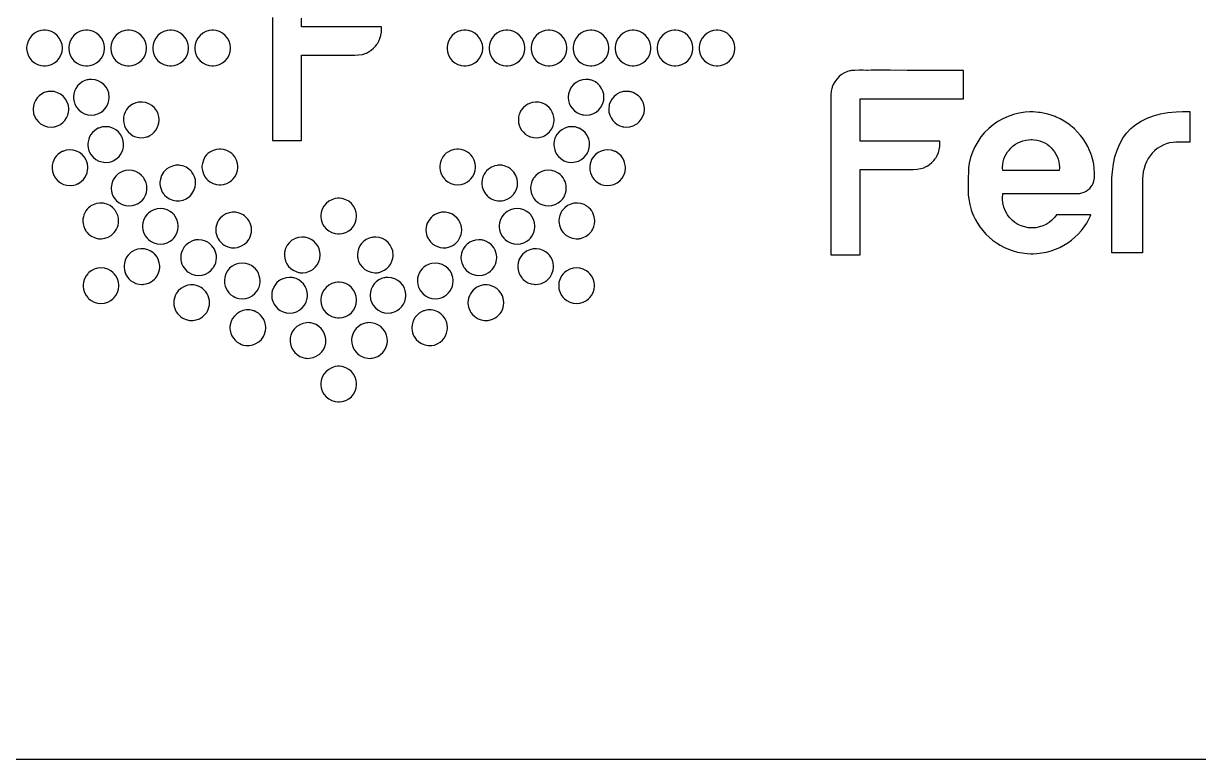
# Model space of a CAD drawing. Header units: inches. Extents: x 0 to 498, y 0 to 237.
# Drawn here: x 251.7 to 271.15, y 81.88 to 94.07 of the extents above; entities that cross this region are included whole.
import ezdxf

# ---------------------------------------------------------------- set-up
doc = ezdxf.new("R2010")
doc.units = ezdxf.units.IN
doc.header["$MEASUREMENT"] = 0
doc.layers.add('INCISIONE', color=3, linetype='Continuous')
doc.layers.add('TAGLIO', color=1, linetype='Continuous')

msp = doc.modelspace()

# ---------------------------------------------------------------- linework, layer by layer
at = {"layer": 'INCISIONE'}
msp.add_lwpolyline([(255.817, 94.171), (255.817, 92.136), (256.302, 92.136), (256.302, 93.55), (256.305, 93.55), (256.34, 93.55), (256.343, 93.55), (256.352, 93.55), (256.443, 93.55), (256.452, 93.55), (256.464, 93.55), (256.59, 93.55), (256.602, 93.55), (256.616, 93.55), (256.756, 93.549), (256.77, 93.549), (256.781, 93.549), (256.896, 93.55), (256.907, 93.55), (256.919, 93.55), (257.04, 93.55), (257.052, 93.55), (257.057, 93.55), (257.111, 93.55), (257.116, 93.55), (257.133, 93.55), (257.181, 93.549), (257.245, 93.552), (257.308, 93.562), (257.355, 93.576), (257.37, 93.582), (257.373, 93.584), (257.408, 93.602), (257.411, 93.604), (257.422, 93.61), (257.452, 93.631), (257.49, 93.663), (257.523, 93.698), (257.546, 93.727), (257.553, 93.738), (257.56, 93.748), (257.578, 93.781), (257.598, 93.827), (257.612, 93.875), (257.619, 93.912), (257.621, 93.924), (257.621, 93.928), (257.623, 93.962), (257.623, 93.973), (257.623, 93.984), (257.622, 94.012), (257.621, 94.015), (256.302, 94.015), (256.302, 94.163)], dxfattribs=at)
for points in [[(252.342, 93.666), (252.342, 93.681), (252.336, 93.725), (252.318, 93.781), (252.291, 93.831), (252.255, 93.875), (252.211, 93.911), (252.161, 93.938), (252.106, 93.956), (252.061, 93.962), (252.046, 93.962), (252.031, 93.962), (251.986, 93.956), (251.931, 93.938), (251.881, 93.911), (251.837, 93.875), (251.801, 93.831), (251.774, 93.781), (251.756, 93.725), (251.75, 93.681), (251.75, 93.666), (251.75, 93.651), (251.756, 93.606), (251.774, 93.551), (251.801, 93.501), (251.837, 93.457), (251.881, 93.421), (251.931, 93.393), (251.986, 93.376), (252.031, 93.37), (252.046, 93.37), (252.061, 93.37), (252.106, 93.376), (252.161, 93.393), (252.211, 93.421), (252.255, 93.457), (252.291, 93.501), (252.318, 93.551), (252.336, 93.606), (252.342, 93.651), (252.342, 93.666)], [(252.742, 93.37), (252.757, 93.37), (252.801, 93.376), (252.857, 93.393), (252.907, 93.421), (252.951, 93.457), (252.987, 93.501), (253.014, 93.551), (253.031, 93.606), (253.037, 93.651), (253.037, 93.666), (253.037, 93.681), (253.031, 93.725), (253.014, 93.781), (252.987, 93.831), (252.951, 93.875), (252.907, 93.911), (252.857, 93.938), (252.801, 93.956), (252.757, 93.962), (252.742, 93.962), (252.727, 93.962), (252.682, 93.956), (252.627, 93.938), (252.577, 93.911), (252.533, 93.875), (252.497, 93.831), (252.469, 93.781), (252.452, 93.725), (252.446, 93.681), (252.446, 93.666), (252.446, 93.651), (252.452, 93.606), (252.469, 93.551), (252.497, 93.501), (252.533, 93.457), (252.577, 93.421), (252.627, 93.393), (252.682, 93.376), (252.727, 93.37), (252.742, 93.37)], [(253.437, 93.962), (253.422, 93.962), (253.378, 93.956), (253.322, 93.938), (253.272, 93.911), (253.228, 93.875), (253.192, 93.831), (253.165, 93.781), (253.148, 93.725), (253.142, 93.681), (253.142, 93.666), (253.142, 93.651), (253.148, 93.606), (253.165, 93.551), (253.192, 93.501), (253.228, 93.457), (253.272, 93.421), (253.322, 93.393), (253.378, 93.376), (253.422, 93.37), (253.437, 93.37), (253.452, 93.37), (253.497, 93.376), (253.552, 93.393), (253.603, 93.421), (253.646, 93.457), (253.683, 93.501), (253.71, 93.551), (253.727, 93.606), (253.733, 93.651), (253.733, 93.666), (253.733, 93.681), (253.727, 93.725), (253.71, 93.781), (253.683, 93.831), (253.646, 93.875), (253.603, 93.911), (253.552, 93.938), (253.497, 93.956), (253.452, 93.962), (253.437, 93.962)], [(254.429, 93.666), (254.429, 93.681), (254.423, 93.725), (254.406, 93.781), (254.378, 93.831), (254.342, 93.875), (254.298, 93.911), (254.248, 93.938), (254.193, 93.956), (254.148, 93.962), (254.133, 93.962), (254.118, 93.962), (254.074, 93.956), (254.018, 93.938), (253.968, 93.911), (253.924, 93.875), (253.888, 93.831), (253.861, 93.781), (253.843, 93.725), (253.837, 93.681), (253.837, 93.666), (253.837, 93.651), (253.843, 93.606), (253.861, 93.551), (253.888, 93.501), (253.924, 93.457), (253.968, 93.421), (254.018, 93.393), (254.074, 93.376), (254.118, 93.37), (254.133, 93.37), (254.148, 93.37), (254.193, 93.376), (254.248, 93.393), (254.298, 93.421), (254.342, 93.457), (254.378, 93.501), (254.406, 93.551), (254.423, 93.606), (254.429, 93.651), (254.429, 93.666)], [(254.829, 93.37), (254.844, 93.37), (254.888, 93.376), (254.944, 93.393), (254.994, 93.421), (255.038, 93.457), (255.074, 93.501), (255.101, 93.551), (255.119, 93.606), (255.125, 93.651), (255.125, 93.666), (255.125, 93.681), (255.119, 93.725), (255.101, 93.781), (255.074, 93.831), (255.038, 93.875), (254.994, 93.911), (254.944, 93.938), (254.888, 93.956), (254.844, 93.962), (254.829, 93.962), (254.814, 93.962), (254.769, 93.956), (254.714, 93.938), (254.664, 93.911), (254.62, 93.875), (254.584, 93.831), (254.556, 93.781), (254.539, 93.725), (254.533, 93.681), (254.533, 93.666), (254.533, 93.651), (254.539, 93.606), (254.556, 93.551), (254.584, 93.501), (254.62, 93.457), (254.664, 93.421), (254.714, 93.393), (254.769, 93.376), (254.814, 93.37), (254.829, 93.37)], [(259.299, 93.666), (259.299, 93.681), (259.293, 93.725), (259.275, 93.781), (259.248, 93.831), (259.212, 93.875), (259.168, 93.911), (259.118, 93.938), (259.063, 93.956), (259.018, 93.962), (259.003, 93.962), (258.988, 93.962), (258.944, 93.956), (258.888, 93.938), (258.838, 93.911), (258.794, 93.875), (258.758, 93.831), (258.731, 93.781), (258.714, 93.725), (258.708, 93.681), (258.708, 93.666), (258.708, 93.651), (258.714, 93.606), (258.731, 93.551), (258.758, 93.501), (258.794, 93.457), (258.838, 93.421), (258.888, 93.393), (258.944, 93.376), (258.988, 93.37), (259.003, 93.37), (259.018, 93.37), (259.063, 93.376), (259.118, 93.393), (259.168, 93.421), (259.212, 93.457), (259.248, 93.501), (259.275, 93.551), (259.293, 93.606), (259.299, 93.651), (259.299, 93.666)], [(259.994, 93.666), (259.994, 93.681), (259.988, 93.725), (259.971, 93.781), (259.944, 93.831), (259.908, 93.875), (259.864, 93.911), (259.814, 93.938), (259.758, 93.956), (259.713, 93.962), (259.699, 93.962), (259.684, 93.962), (259.639, 93.956), (259.584, 93.938), (259.534, 93.911), (259.49, 93.875), (259.454, 93.831), (259.426, 93.781), (259.409, 93.725), (259.403, 93.681), (259.403, 93.666), (259.403, 93.651), (259.409, 93.606), (259.426, 93.551), (259.454, 93.501), (259.49, 93.457), (259.534, 93.421), (259.584, 93.393), (259.639, 93.376), (259.684, 93.37), (259.699, 93.37), (259.713, 93.37), (259.758, 93.376), (259.814, 93.393), (259.864, 93.421), (259.908, 93.457), (259.944, 93.501), (259.971, 93.551), (259.988, 93.606), (259.994, 93.651), (259.994, 93.666)], [(260.395, 93.962), (260.38, 93.962), (260.335, 93.956), (260.28, 93.938), (260.229, 93.911), (260.186, 93.875), (260.149, 93.831), (260.122, 93.781), (260.105, 93.725), (260.099, 93.681), (260.099, 93.666), (260.099, 93.651), (260.105, 93.606), (260.122, 93.551), (260.149, 93.501), (260.186, 93.457), (260.229, 93.421), (260.28, 93.393), (260.335, 93.376), (260.38, 93.37), (260.395, 93.37), (260.409, 93.37), (260.454, 93.376), (260.51, 93.393), (260.56, 93.421), (260.604, 93.457), (260.64, 93.501), (260.667, 93.551), (260.684, 93.606), (260.69, 93.651), (260.69, 93.666), (260.69, 93.681), (260.684, 93.725), (260.667, 93.781), (260.64, 93.831), (260.604, 93.875), (260.56, 93.911), (260.51, 93.938), (260.454, 93.956), (260.409, 93.962), (260.395, 93.962)], [(261.09, 93.962), (261.075, 93.962), (261.031, 93.956), (260.975, 93.938), (260.925, 93.911), (260.881, 93.875), (260.845, 93.831), (260.818, 93.781), (260.801, 93.725), (260.795, 93.681), (260.795, 93.666), (260.795, 93.651), (260.801, 93.606), (260.818, 93.551), (260.845, 93.501), (260.881, 93.457), (260.925, 93.421), (260.975, 93.393), (261.031, 93.376), (261.075, 93.37), (261.09, 93.37), (261.105, 93.37), (261.15, 93.376), (261.205, 93.393), (261.255, 93.421), (261.299, 93.457), (261.335, 93.501), (261.363, 93.551), (261.38, 93.606), (261.386, 93.651), (261.386, 93.666), (261.386, 93.681), (261.38, 93.725), (261.363, 93.781), (261.335, 93.831), (261.299, 93.875), (261.255, 93.911), (261.205, 93.938), (261.15, 93.956), (261.105, 93.962), (261.09, 93.962)], [(261.786, 93.962), (261.771, 93.962), (261.726, 93.956), (261.671, 93.938), (261.621, 93.911), (261.577, 93.875), (261.541, 93.831), (261.514, 93.781), (261.496, 93.725), (261.49, 93.681), (261.49, 93.666), (261.49, 93.651), (261.496, 93.606), (261.514, 93.551), (261.541, 93.501), (261.577, 93.457), (261.621, 93.421), (261.671, 93.393), (261.726, 93.376), (261.771, 93.37), (261.786, 93.37), (261.801, 93.37), (261.845, 93.376), (261.901, 93.393), (261.951, 93.421), (261.995, 93.457), (262.031, 93.501), (262.058, 93.551), (262.075, 93.606), (262.081, 93.651), (262.081, 93.666), (262.081, 93.681), (262.075, 93.725), (262.058, 93.781), (262.031, 93.831), (261.995, 93.875), (261.951, 93.911), (261.901, 93.938), (261.845, 93.956), (261.801, 93.962), (261.786, 93.962)], [(262.481, 93.962), (262.467, 93.962), (262.422, 93.956), (262.367, 93.938), (262.316, 93.911), (262.273, 93.875), (262.236, 93.831), (262.209, 93.781), (262.192, 93.725), (262.186, 93.681), (262.186, 93.666), (262.186, 93.651), (262.192, 93.606), (262.209, 93.551), (262.236, 93.501), (262.273, 93.457), (262.316, 93.421), (262.367, 93.393), (262.422, 93.376), (262.467, 93.37), (262.481, 93.37), (262.496, 93.37), (262.541, 93.376), (262.597, 93.393), (262.647, 93.421), (262.691, 93.457), (262.727, 93.501), (262.754, 93.551), (262.771, 93.606), (262.777, 93.651), (262.777, 93.666), (262.777, 93.681), (262.771, 93.725), (262.754, 93.781), (262.727, 93.831), (262.691, 93.875), (262.647, 93.911), (262.597, 93.938), (262.541, 93.956), (262.496, 93.962), (262.481, 93.962)], [(263.177, 93.962), (263.162, 93.962), (263.118, 93.956), (263.062, 93.938), (263.012, 93.911), (262.968, 93.875), (262.932, 93.831), (262.905, 93.781), (262.887, 93.725), (262.881, 93.681), (262.881, 93.666), (262.881, 93.651), (262.887, 93.606), (262.905, 93.551), (262.932, 93.501), (262.968, 93.457), (263.012, 93.421), (263.062, 93.393), (263.118, 93.376), (263.162, 93.37), (263.177, 93.37), (263.192, 93.37), (263.237, 93.376), (263.292, 93.393), (263.343, 93.421), (263.386, 93.457), (263.422, 93.501), (263.45, 93.551), (263.467, 93.606), (263.473, 93.651), (263.473, 93.666), (263.473, 93.681), (263.467, 93.725), (263.45, 93.781), (263.422, 93.831), (263.386, 93.875), (263.343, 93.911), (263.292, 93.938), (263.237, 93.956), (263.192, 93.962), (263.177, 93.962)], [(265.544, 92.27), (265.544, 92.824), (267.257, 92.824), (267.257, 93.296), (266.419, 93.296), (266.325, 93.296), (266.043, 93.298), (265.73, 93.298), (265.667, 93.297), (265.65, 93.297), (265.598, 93.298), (265.527, 93.299), (265.456, 93.297), (265.405, 93.293), (265.388, 93.29), (265.374, 93.288), (265.335, 93.277), (265.285, 93.256), (265.239, 93.228), (265.197, 93.193), (265.159, 93.153), (265.127, 93.109), (265.101, 93.061), (265.084, 93.023), (265.08, 93.01), (265.076, 92.996), (265.067, 92.954), (265.06, 92.896), (265.058, 92.838), (265.058, 92.795), (265.058, 92.781), (265.058, 92.739), (265.059, 92.393), (265.059, 92.278), (265.059, 90.243), (265.544, 90.243), (265.544, 91.657), (265.547, 91.657), (265.582, 91.657), (265.585, 91.657), (265.594, 91.657), (265.684, 91.657), (265.694, 91.657), (265.706, 91.657), (265.831, 91.657), (265.844, 91.657), (265.858, 91.657), (265.998, 91.656), (266.012, 91.656), (266.023, 91.656), (266.138, 91.657), (266.149, 91.657), (266.161, 91.656), (266.282, 91.657), (266.294, 91.657), (266.299, 91.657), (266.353, 91.657), (266.358, 91.657), (266.374, 91.657), (266.423, 91.656), (266.487, 91.659), (266.55, 91.669), (266.597, 91.683), (266.612, 91.689), (266.615, 91.691), (266.65, 91.709), (266.653, 91.711), (266.664, 91.717), (266.694, 91.738), (266.732, 91.769), (266.765, 91.805), (266.788, 91.834), (266.795, 91.844), (266.802, 91.855), (266.82, 91.888), (266.84, 91.934), (266.854, 91.982), (266.861, 92.018), (266.863, 92.031), (266.863, 92.035), (266.865, 92.069), (266.865, 92.08), (266.865, 92.09), (266.863, 92.119), (266.863, 92.122), (265.544, 92.122), (265.544, 92.27)], [(252.879, 92.562), (252.892, 92.564), (252.929, 92.576), (252.975, 92.599), (253.016, 92.628), (253.05, 92.664), (253.079, 92.705), (253.1, 92.751), (253.113, 92.8), (253.118, 92.839), (253.118, 92.851), (253.118, 92.866), (253.113, 92.905), (253.112, 92.909), (253.109, 92.924), (253.094, 92.966), (253.066, 93.018), (253.03, 93.061), (252.986, 93.097), (252.936, 93.124), (252.882, 93.141), (252.824, 93.147), (252.779, 93.144), (252.764, 93.141), (252.751, 93.139), (252.714, 93.127), (252.669, 93.104), (252.628, 93.075), (252.594, 93.039), (252.565, 92.998), (252.544, 92.952), (252.531, 92.903), (252.526, 92.865), (252.526, 92.852), (252.526, 92.837), (252.531, 92.799), (252.532, 92.794), (252.535, 92.779), (252.55, 92.737), (252.577, 92.686), (252.614, 92.642), (252.658, 92.606), (252.708, 92.579), (252.762, 92.562), (252.82, 92.556), (252.865, 92.559), (252.879, 92.562)], [(261.3, 92.794), (261.301, 92.799), (261.306, 92.839), (261.306, 92.852), (261.306, 92.865), (261.301, 92.903), (261.288, 92.952), (261.267, 92.998), (261.238, 93.039), (261.204, 93.075), (261.163, 93.104), (261.118, 93.127), (261.08, 93.139), (261.068, 93.141), (261.053, 93.144), (261.008, 93.147), (260.95, 93.141), (260.896, 93.124), (260.846, 93.097), (260.802, 93.061), (260.765, 93.018), (260.738, 92.966), (260.723, 92.924), (260.72, 92.909), (260.719, 92.905), (260.714, 92.865), (260.714, 92.851), (260.714, 92.839), (260.719, 92.8), (260.732, 92.751), (260.753, 92.705), (260.782, 92.664), (260.816, 92.628), (260.857, 92.599), (260.902, 92.576), (260.94, 92.564), (260.952, 92.562), (260.967, 92.559), (261.012, 92.556), (261.07, 92.562), (261.124, 92.579), (261.174, 92.606), (261.218, 92.642), (261.255, 92.686), (261.282, 92.737), (261.297, 92.779), (261.3, 92.794)], [(252.448, 92.653), (252.448, 92.668), (252.443, 92.71), (252.442, 92.715), (252.439, 92.729), (252.423, 92.772), (252.395, 92.822), (252.358, 92.866), (252.313, 92.901), (252.263, 92.927), (252.208, 92.944), (252.15, 92.949), (252.105, 92.946), (252.091, 92.943), (252.078, 92.94), (252.042, 92.928), (251.997, 92.905), (251.957, 92.875), (251.923, 92.839), (251.895, 92.798), (251.874, 92.753), (251.861, 92.705), (251.857, 92.666), (251.857, 92.654), (251.857, 92.638), (251.862, 92.597), (251.863, 92.592), (251.866, 92.578), (251.881, 92.536), (251.909, 92.486), (251.946, 92.442), (251.979, 92.413), (251.991, 92.405), (252.003, 92.398), (252.043, 92.378), (252.098, 92.363), (252.156, 92.358), (252.2, 92.361), (252.214, 92.364), (252.226, 92.367), (252.263, 92.379), (252.308, 92.402), (252.348, 92.432), (252.382, 92.467), (252.41, 92.508), (252.431, 92.553), (252.444, 92.602), (252.448, 92.64), (252.448, 92.653)], [(253.943, 92.476), (253.943, 92.489), (253.938, 92.527), (253.928, 92.569), (253.925, 92.577), (253.92, 92.591), (253.9, 92.63), (253.865, 92.676), (253.823, 92.714), (253.786, 92.738), (253.772, 92.744), (253.759, 92.75), (253.717, 92.763), (253.66, 92.772), (253.603, 92.768), (253.56, 92.759), (253.546, 92.754), (253.535, 92.75), (253.504, 92.735), (253.466, 92.71), (253.433, 92.68), (253.405, 92.646), (253.382, 92.607), (253.366, 92.566), (253.355, 92.522), (253.352, 92.488), (253.352, 92.476), (253.352, 92.463), (253.356, 92.425), (253.367, 92.383), (253.369, 92.375), (253.374, 92.361), (253.395, 92.322), (253.429, 92.276), (253.472, 92.238), (253.509, 92.214), (253.522, 92.208), (253.536, 92.202), (253.577, 92.189), (253.634, 92.18), (253.692, 92.184), (253.735, 92.193), (253.748, 92.198), (253.759, 92.202), (253.79, 92.217), (253.828, 92.242), (253.861, 92.272), (253.889, 92.307), (253.912, 92.345), (253.929, 92.387), (253.939, 92.43), (253.943, 92.465), (253.943, 92.476)], [(260.084, 92.198), (260.097, 92.193), (260.14, 92.184), (260.198, 92.18), (260.255, 92.189), (260.297, 92.202), (260.31, 92.208), (260.323, 92.214), (260.36, 92.238), (260.403, 92.276), (260.437, 92.322), (260.458, 92.361), (260.463, 92.375), (260.466, 92.383), (260.476, 92.425), (260.48, 92.463), (260.48, 92.476), (260.48, 92.488), (260.477, 92.522), (260.466, 92.566), (260.45, 92.607), (260.427, 92.646), (260.399, 92.68), (260.365, 92.71), (260.328, 92.735), (260.297, 92.75), (260.286, 92.754), (260.272, 92.759), (260.229, 92.768), (260.172, 92.772), (260.115, 92.763), (260.073, 92.75), (260.06, 92.744), (260.047, 92.738), (260.01, 92.714), (259.967, 92.676), (259.932, 92.63), (259.912, 92.591), (259.907, 92.577), (259.904, 92.569), (259.893, 92.527), (259.889, 92.489), (259.889, 92.476), (259.889, 92.465), (259.893, 92.43), (259.903, 92.387), (259.92, 92.345), (259.943, 92.307), (259.971, 92.272), (260.004, 92.242), (260.042, 92.217), (260.073, 92.202), (260.084, 92.198)], [(261.741, 92.943), (261.727, 92.946), (261.683, 92.949), (261.626, 92.944), (261.57, 92.928), (261.531, 92.909), (261.519, 92.901), (261.506, 92.894), (261.473, 92.865), (261.436, 92.821), (261.408, 92.771), (261.393, 92.729), (261.39, 92.715), (261.389, 92.71), (261.384, 92.667), (261.384, 92.653), (261.384, 92.64), (261.388, 92.602), (261.401, 92.553), (261.422, 92.508), (261.45, 92.467), (261.484, 92.432), (261.524, 92.402), (261.569, 92.379), (261.606, 92.367), (261.618, 92.364), (261.632, 92.361), (261.676, 92.358), (261.734, 92.363), (261.789, 92.378), (261.829, 92.398), (261.841, 92.405), (261.853, 92.413), (261.886, 92.442), (261.923, 92.486), (261.951, 92.536), (261.965, 92.578), (261.969, 92.592), (261.97, 92.597), (261.975, 92.639), (261.975, 92.654), (261.975, 92.666), (261.971, 92.705), (261.958, 92.753), (261.937, 92.798), (261.909, 92.839), (261.875, 92.875), (261.835, 92.905), (261.79, 92.928), (261.753, 92.94), (261.741, 92.943)], [(269.141, 91.256), (269.15, 91.256), (269.179, 91.258), (269.216, 91.266), (269.252, 91.279), (269.285, 91.296), (269.316, 91.317), (269.345, 91.342), (269.369, 91.371), (269.385, 91.395), (269.39, 91.403), (269.395, 91.413), (269.414, 91.463), (269.424, 91.515), (269.425, 91.526), (269.425, 91.53), (269.425, 91.573), (269.425, 91.578), (269.424, 91.593), (269.42, 91.67), (269.411, 91.746), (269.408, 91.761), (269.406, 91.773), (269.391, 91.833), (269.373, 91.893), (269.369, 91.904), (269.363, 91.922), (269.343, 91.972), (269.312, 92.038), (269.276, 92.102), (269.247, 92.148), (269.237, 92.163), (269.226, 92.178), (269.193, 92.22), (269.145, 92.275), (269.094, 92.326), (269.054, 92.362), (269.04, 92.373), (269.026, 92.385), (268.982, 92.417), (268.921, 92.457), (268.858, 92.492), (268.809, 92.516), (268.792, 92.523), (268.775, 92.531), (268.723, 92.55), (268.652, 92.572), (268.579, 92.589), (268.524, 92.598), (268.506, 92.6), (268.495, 92.601), (268.409, 92.608), (268.38, 92.608), (268.354, 92.608), (268.279, 92.603), (268.18, 92.589), (268.085, 92.566), (267.994, 92.534), (267.906, 92.495), (267.823, 92.448), (267.745, 92.394), (267.673, 92.333), (267.606, 92.266), (267.545, 92.193), (267.491, 92.115), (267.444, 92.032), (267.405, 91.944), (267.374, 91.853), (267.351, 91.757), (267.339, 91.684), (267.337, 91.659), (267.333, 91.475), (267.333, 91.256), (267.335, 91.233), (267.343, 91.163), (267.36, 91.073), (267.384, 90.986), (267.407, 90.923), (267.416, 90.902), (267.423, 90.885), (267.448, 90.833), (267.486, 90.766), (267.528, 90.703), (267.575, 90.643), (267.626, 90.586), (267.68, 90.533), (267.738, 90.484), (267.8, 90.44), (267.865, 90.399), (267.933, 90.364), (268.003, 90.333), (268.077, 90.307), (268.152, 90.287), (268.23, 90.272), (268.31, 90.263), (268.371, 90.26), (268.391, 90.26), (268.411, 90.26), (268.472, 90.263), (268.552, 90.272), (268.629, 90.287), (268.705, 90.307), (268.778, 90.333), (268.849, 90.364), (268.917, 90.399), (268.982, 90.44), (269.043, 90.484), (269.101, 90.533), (269.156, 90.586), (269.207, 90.643), (269.253, 90.703), (269.295, 90.766), (269.333, 90.833), (269.358, 90.885), (269.366, 90.902), (268.795, 90.902), (268.787, 90.89), (268.759, 90.856), (268.719, 90.814), (268.673, 90.777), (268.623, 90.746), (268.57, 90.721), (268.513, 90.703), (268.453, 90.691), (268.406, 90.687), (268.391, 90.687), (268.375, 90.687), (268.329, 90.691), (268.269, 90.703), (268.212, 90.721), (268.158, 90.746), (268.108, 90.777), (268.063, 90.814), (268.022, 90.856), (267.995, 90.89), (267.987, 90.902), (267.977, 90.917), (267.952, 90.964), (267.926, 91.03), (267.91, 91.101), (267.904, 91.156), (267.904, 91.175), (267.904, 91.195), (267.907, 91.241), (267.907, 91.256), (269.141, 91.256)], [(269.713, 91.481), (269.713, 91.515), (269.72, 91.618), (269.737, 91.747), (269.763, 91.866), (269.798, 91.977), (269.842, 92.079), (269.895, 92.172), (269.956, 92.256), (270.027, 92.331), (270.107, 92.398), (270.196, 92.455), (270.294, 92.504), (270.4, 92.543), (270.516, 92.574), (270.64, 92.596), (270.774, 92.61), (270.881, 92.614), (270.916, 92.614), (271, 92.614), (271, 92.107), (270.785, 92.107), (270.77, 92.107), (270.725, 92.104), (270.667, 92.094), (270.611, 92.079), (270.559, 92.058), (270.509, 92.032), (270.462, 92.001), (270.419, 91.966), (270.379, 91.926), (270.344, 91.882), (270.312, 91.835), (270.285, 91.784), (270.262, 91.73), (270.244, 91.673), (270.23, 91.614), (270.222, 91.553), (270.22, 91.505), (270.22, 91.49), (270.22, 90.274), (270.22, 90.274), (269.713, 90.274), (269.713, 91.481)], [(253.173, 91.795), (253.183, 91.799), (253.212, 91.815), (253.248, 91.84), (253.279, 91.87), (253.305, 91.904), (253.327, 91.941), (253.342, 91.982), (253.352, 92.024), (253.355, 92.058), (253.355, 92.069), (253.355, 92.083), (253.35, 92.126), (253.336, 92.173), (253.333, 92.182), (253.327, 92.195), (253.305, 92.233), (253.269, 92.278), (253.224, 92.314), (253.186, 92.336), (253.173, 92.342), (253.159, 92.347), (253.117, 92.359), (253.059, 92.364), (253.002, 92.359), (252.96, 92.347), (252.946, 92.342), (252.936, 92.338), (252.907, 92.322), (252.871, 92.296), (252.84, 92.267), (252.813, 92.233), (252.792, 92.195), (252.777, 92.155), (252.767, 92.113), (252.764, 92.079), (252.764, 92.068), (252.764, 92.054), (252.769, 92.011), (252.782, 91.964), (252.786, 91.955), (252.792, 91.942), (252.815, 91.903), (252.852, 91.858), (252.896, 91.822), (252.946, 91.795), (253.001, 91.779), (253.057, 91.773), (253.115, 91.778), (253.159, 91.789), (253.173, 91.795)], [(261.046, 91.955), (261.05, 91.964), (261.063, 92.011), (261.068, 92.054), (261.068, 92.068), (261.068, 92.079), (261.065, 92.113), (261.055, 92.155), (261.04, 92.195), (261.018, 92.233), (260.992, 92.267), (260.961, 92.296), (260.925, 92.322), (260.896, 92.338), (260.886, 92.342), (260.872, 92.347), (260.83, 92.359), (260.772, 92.364), (260.715, 92.359), (260.673, 92.347), (260.659, 92.342), (260.646, 92.336), (260.608, 92.314), (260.563, 92.278), (260.527, 92.233), (260.505, 92.195), (260.499, 92.182), (260.495, 92.173), (260.482, 92.126), (260.477, 92.083), (260.477, 92.069), (260.477, 92.058), (260.48, 92.024), (260.49, 91.982), (260.505, 91.941), (260.527, 91.904), (260.553, 91.87), (260.584, 91.84), (260.62, 91.815), (260.649, 91.799), (260.659, 91.795), (260.673, 91.789), (260.717, 91.778), (260.774, 91.773), (260.831, 91.779), (260.886, 91.795), (260.936, 91.822), (260.98, 91.858), (261.017, 91.903), (261.04, 91.942), (261.046, 91.955)], [(254.948, 91.402), (254.963, 91.402), (255.006, 91.408), (255.061, 91.425), (255.112, 91.452), (255.147, 91.479), (255.157, 91.489), (255.168, 91.499), (255.194, 91.534), (255.222, 91.585), (255.238, 91.64), (255.244, 91.683), (255.244, 91.698), (255.244, 91.712), (255.238, 91.756), (255.222, 91.811), (255.194, 91.862), (255.168, 91.897), (255.157, 91.907), (255.147, 91.917), (255.112, 91.944), (255.061, 91.971), (255.006, 91.988), (254.963, 91.994), (254.948, 91.994), (254.934, 91.994), (254.89, 91.988), (254.835, 91.971), (254.784, 91.944), (254.75, 91.917), (254.739, 91.907), (254.729, 91.897), (254.702, 91.862), (254.675, 91.811), (254.658, 91.756), (254.652, 91.712), (254.652, 91.698), (254.652, 91.683), (254.658, 91.64), (254.675, 91.585), (254.702, 91.534), (254.729, 91.499), (254.739, 91.489), (254.749, 91.479), (254.784, 91.452), (254.835, 91.425), (254.89, 91.408), (254.934, 91.402), (254.948, 91.402)], [(258.675, 91.489), (258.685, 91.479), (258.721, 91.451), (258.772, 91.424), (258.827, 91.408), (258.884, 91.402), (258.94, 91.408), (258.995, 91.424), (259.046, 91.451), (259.082, 91.479), (259.093, 91.489), (259.103, 91.499), (259.13, 91.534), (259.157, 91.585), (259.174, 91.64), (259.179, 91.683), (259.179, 91.698), (259.179, 91.712), (259.174, 91.756), (259.157, 91.811), (259.13, 91.862), (259.103, 91.897), (259.093, 91.907), (259.082, 91.917), (259.048, 91.944), (258.997, 91.971), (258.942, 91.988), (258.898, 91.994), (258.884, 91.994), (258.869, 91.994), (258.826, 91.988), (258.771, 91.971), (258.72, 91.944), (258.685, 91.917), (258.675, 91.907), (258.664, 91.897), (258.638, 91.862), (258.61, 91.811), (258.594, 91.756), (258.588, 91.712), (258.588, 91.698), (258.588, 91.683), (258.594, 91.64), (258.61, 91.585), (258.638, 91.534), (258.664, 91.499), (258.675, 91.489)], [(268.38, 92.151), (268.392, 92.151), (268.427, 92.148), (268.473, 92.141), (268.518, 92.13), (268.56, 92.114), (268.601, 92.095), (268.639, 92.072), (268.674, 92.045), (268.707, 92.015), (268.737, 91.982), (268.764, 91.947), (268.787, 91.909), (268.806, 91.868), (268.822, 91.826), (268.833, 91.781), (268.84, 91.735), (268.843, 91.7), (268.843, 91.688), (268.843, 91.675), (268.84, 91.641), (268.839, 91.637), (267.907, 91.637), (267.907, 91.641), (267.904, 91.676), (267.904, 91.688), (267.904, 91.7), (267.907, 91.735), (267.914, 91.781), (267.926, 91.826), (267.943, 91.868), (267.963, 91.909), (267.987, 91.947), (268.015, 91.982), (268.046, 92.015), (268.08, 92.045), (268.117, 92.072), (268.156, 92.095), (268.198, 92.114), (268.241, 92.13), (268.286, 92.141), (268.333, 92.148), (268.368, 92.151), (268.38, 92.151)], [(252.763, 91.685), (252.763, 91.701), (252.756, 91.747), (252.741, 91.796), (252.737, 91.805), (252.731, 91.819), (252.707, 91.857), (252.669, 91.901), (252.624, 91.936), (252.573, 91.961), (252.518, 91.976), (252.461, 91.981), (252.404, 91.974), (252.36, 91.961), (252.347, 91.955), (252.337, 91.951), (252.309, 91.935), (252.274, 91.909), (252.244, 91.88), (252.219, 91.846), (252.199, 91.809), (252.184, 91.77), (252.174, 91.728), (252.171, 91.696), (252.171, 91.685), (252.171, 91.67), (252.178, 91.624), (252.193, 91.574), (252.197, 91.565), (252.203, 91.551), (252.227, 91.513), (252.265, 91.469), (252.31, 91.434), (252.361, 91.409), (252.416, 91.394), (252.473, 91.389), (252.53, 91.396), (252.574, 91.409), (252.587, 91.415), (252.597, 91.42), (252.625, 91.436), (252.66, 91.461), (252.69, 91.491), (252.715, 91.524), (252.735, 91.561), (252.75, 91.6), (252.759, 91.642), (252.763, 91.674), (252.763, 91.685)], [(261.485, 91.955), (261.472, 91.961), (261.428, 91.974), (261.371, 91.981), (261.314, 91.976), (261.259, 91.961), (261.208, 91.936), (261.163, 91.901), (261.125, 91.857), (261.101, 91.819), (261.095, 91.805), (261.091, 91.796), (261.076, 91.747), (261.069, 91.701), (261.069, 91.685), (261.069, 91.674), (261.072, 91.642), (261.082, 91.6), (261.097, 91.561), (261.117, 91.524), (261.142, 91.491), (261.172, 91.461), (261.207, 91.436), (261.235, 91.42), (261.245, 91.415), (261.258, 91.409), (261.302, 91.396), (261.359, 91.389), (261.416, 91.394), (261.471, 91.409), (261.522, 91.434), (261.567, 91.469), (261.605, 91.513), (261.629, 91.551), (261.635, 91.565), (261.639, 91.574), (261.654, 91.624), (261.661, 91.67), (261.661, 91.685), (261.661, 91.696), (261.657, 91.728), (261.648, 91.77), (261.633, 91.809), (261.613, 91.846), (261.588, 91.88), (261.558, 91.909), (261.523, 91.935), (261.495, 91.951), (261.485, 91.955)], [(253.61, 91.101), (253.617, 91.106), (253.639, 91.123), (253.665, 91.149), (253.687, 91.177), (253.706, 91.207), (253.721, 91.24), (253.732, 91.274), (253.738, 91.31), (253.741, 91.338), (253.741, 91.347), (253.741, 91.358), (253.737, 91.39), (253.728, 91.433), (253.713, 91.473), (253.697, 91.502), (253.691, 91.511), (253.683, 91.523), (253.653, 91.557), (253.608, 91.594), (253.557, 91.62), (253.503, 91.637), (253.446, 91.642), (253.389, 91.637), (253.334, 91.621), (253.293, 91.601), (253.281, 91.593), (253.273, 91.588), (253.252, 91.57), (253.226, 91.545), (253.203, 91.517), (253.184, 91.486), (253.169, 91.454), (253.158, 91.419), (253.152, 91.383), (253.15, 91.356), (253.15, 91.347), (253.15, 91.336), (253.153, 91.303), (253.162, 91.261), (253.178, 91.221), (253.193, 91.192), (253.199, 91.183), (253.208, 91.17), (253.237, 91.136), (253.283, 91.1), (253.333, 91.073), (253.388, 91.057), (253.444, 91.051), (253.501, 91.056), (253.557, 91.073), (253.597, 91.093), (253.61, 91.101)], [(254.441, 91.203), (254.454, 91.214), (254.486, 91.25), (254.519, 91.305), (254.54, 91.365), (254.547, 91.414), (254.547, 91.43), (254.547, 91.443), (254.543, 91.481), (254.529, 91.531), (254.507, 91.578), (254.486, 91.61), (254.478, 91.62), (254.468, 91.631), (254.436, 91.661), (254.388, 91.692), (254.334, 91.714), (254.291, 91.723), (254.277, 91.725), (254.262, 91.726), (254.219, 91.724), (254.162, 91.712), (254.109, 91.689), (254.072, 91.666), (254.061, 91.657), (254.049, 91.646), (254.016, 91.61), (253.983, 91.555), (253.963, 91.494), (253.956, 91.446), (253.956, 91.43), (253.956, 91.417), (253.96, 91.378), (253.974, 91.329), (253.995, 91.282), (254.016, 91.25), (254.025, 91.24), (254.034, 91.228), (254.068, 91.198), (254.116, 91.167), (254.17, 91.146), (254.225, 91.135), (254.282, 91.136), (254.338, 91.147), (254.392, 91.17), (254.43, 91.194), (254.441, 91.203)], [(259.607, 91.135), (259.621, 91.137), (259.664, 91.146), (259.717, 91.167), (259.765, 91.199), (259.798, 91.229), (259.807, 91.24), (259.815, 91.25), (259.837, 91.282), (259.859, 91.329), (259.872, 91.378), (259.876, 91.417), (259.876, 91.43), (259.876, 91.446), (259.869, 91.494), (259.849, 91.555), (259.815, 91.61), (259.783, 91.646), (259.771, 91.657), (259.76, 91.666), (259.723, 91.689), (259.67, 91.712), (259.613, 91.724), (259.569, 91.726), (259.555, 91.725), (259.54, 91.723), (259.497, 91.714), (259.444, 91.692), (259.396, 91.661), (259.364, 91.631), (259.354, 91.62), (259.346, 91.61), (259.325, 91.578), (259.303, 91.531), (259.289, 91.481), (259.285, 91.443), (259.285, 91.43), (259.285, 91.414), (259.292, 91.365), (259.313, 91.305), (259.346, 91.25), (259.378, 91.214), (259.391, 91.203), (259.402, 91.194), (259.439, 91.17), (259.492, 91.148), (259.548, 91.136), (259.592, 91.134), (259.607, 91.135)], [(260.222, 91.101), (260.235, 91.093), (260.275, 91.073), (260.331, 91.056), (260.388, 91.051), (260.444, 91.057), (260.499, 91.073), (260.549, 91.1), (260.594, 91.136), (260.624, 91.17), (260.632, 91.183), (260.639, 91.192), (260.654, 91.221), (260.67, 91.261), (260.679, 91.303), (260.682, 91.336), (260.682, 91.347), (260.682, 91.356), (260.68, 91.383), (260.673, 91.419), (260.662, 91.454), (260.647, 91.486), (260.629, 91.517), (260.606, 91.545), (260.58, 91.57), (260.559, 91.588), (260.551, 91.593), (260.539, 91.601), (260.498, 91.621), (260.442, 91.637), (260.386, 91.642), (260.329, 91.637), (260.275, 91.62), (260.224, 91.594), (260.179, 91.557), (260.149, 91.523), (260.141, 91.511), (260.135, 91.502), (260.119, 91.473), (260.104, 91.433), (260.094, 91.39), (260.091, 91.358), (260.091, 91.347), (260.091, 91.338), (260.093, 91.31), (260.1, 91.274), (260.111, 91.24), (260.126, 91.207), (260.145, 91.177), (260.167, 91.149), (260.193, 91.123), (260.215, 91.106), (260.222, 91.101)], [(252.93, 90.512), (252.944, 90.509), (252.988, 90.508), (253.045, 90.516), (253.1, 90.535), (253.138, 90.556), (253.15, 90.564), (253.157, 90.569), (253.177, 90.587), (253.201, 90.612), (253.222, 90.639), (253.24, 90.669), (253.254, 90.701), (253.264, 90.734), (253.27, 90.768), (253.272, 90.795), (253.272, 90.803), (253.272, 90.815), (253.268, 90.85), (253.258, 90.895), (253.24, 90.937), (253.222, 90.968), (253.215, 90.977), (253.207, 90.989), (253.177, 91.021), (253.131, 91.056), (253.079, 91.081), (253.037, 91.093), (253.022, 91.096), (253.008, 91.098), (252.964, 91.099), (252.907, 91.091), (252.853, 91.072), (252.814, 91.051), (252.802, 91.043), (252.795, 91.038), (252.775, 91.02), (252.751, 90.995), (252.73, 90.968), (252.713, 90.938), (252.699, 90.906), (252.689, 90.873), (252.682, 90.838), (252.68, 90.812), (252.68, 90.803), (252.68, 90.792), (252.684, 90.757), (252.695, 90.712), (252.712, 90.669), (252.73, 90.639), (252.737, 90.63), (252.745, 90.618), (252.776, 90.586), (252.821, 90.551), (252.873, 90.526), (252.915, 90.514), (252.93, 90.512)], [(256.916, 90.587), (256.931, 90.587), (256.975, 90.593), (257.031, 90.611), (257.081, 90.638), (257.125, 90.674), (257.161, 90.718), (257.188, 90.768), (257.206, 90.824), (257.212, 90.868), (257.212, 90.883), (257.212, 90.898), (257.206, 90.943), (257.188, 90.998), (257.161, 91.048), (257.125, 91.092), (257.081, 91.128), (257.031, 91.155), (256.975, 91.173), (256.931, 91.179), (256.916, 91.179), (256.901, 91.179), (256.856, 91.173), (256.801, 91.155), (256.751, 91.128), (256.707, 91.092), (256.671, 91.048), (256.643, 90.998), (256.626, 90.943), (256.62, 90.898), (256.62, 90.883), (256.62, 90.868), (256.626, 90.824), (256.643, 90.768), (256.671, 90.718), (256.707, 90.674), (256.751, 90.638), (256.801, 90.611), (256.856, 90.593), (256.901, 90.587), (256.916, 90.587)], [(261.029, 91.043), (261.017, 91.051), (260.978, 91.073), (260.923, 91.091), (260.866, 91.099), (260.809, 91.095), (260.755, 91.081), (260.703, 91.056), (260.656, 91.022), (260.625, 90.989), (260.617, 90.977), (260.61, 90.968), (260.592, 90.937), (260.575, 90.895), (260.564, 90.85), (260.56, 90.815), (260.56, 90.803), (260.56, 90.795), (260.562, 90.768), (260.568, 90.734), (260.579, 90.701), (260.592, 90.669), (260.61, 90.639), (260.631, 90.612), (260.655, 90.587), (260.675, 90.569), (260.682, 90.564), (260.694, 90.556), (260.733, 90.535), (260.787, 90.516), (260.844, 90.508), (260.888, 90.509), (260.902, 90.512), (260.916, 90.514), (260.959, 90.526), (261.01, 90.551), (261.056, 90.586), (261.087, 90.618), (261.095, 90.63), (261.102, 90.639), (261.119, 90.669), (261.137, 90.712), (261.148, 90.757), (261.152, 90.792), (261.152, 90.803), (261.152, 90.812), (261.149, 90.838), (261.143, 90.873), (261.133, 90.906), (261.119, 90.938), (261.102, 90.968), (261.081, 90.995), (261.057, 91.02), (261.037, 91.038), (261.029, 91.043)], [(254.173, 90.923), (254.163, 90.934), (254.127, 90.961), (254.076, 90.988), (254.021, 91.004), (253.964, 91.01), (253.908, 91.004), (253.853, 90.988), (253.801, 90.961), (253.766, 90.934), (253.755, 90.923), (253.745, 90.913), (253.718, 90.878), (253.691, 90.827), (253.674, 90.772), (253.669, 90.729), (253.669, 90.714), (253.669, 90.7), (253.674, 90.656), (253.691, 90.601), (253.718, 90.55), (253.745, 90.515), (253.755, 90.505), (253.766, 90.495), (253.801, 90.467), (253.853, 90.44), (253.908, 90.424), (253.964, 90.419), (254.021, 90.424), (254.076, 90.44), (254.127, 90.467), (254.163, 90.495), (254.173, 90.505), (254.184, 90.515), (254.21, 90.55), (254.238, 90.601), (254.254, 90.656), (254.26, 90.7), (254.26, 90.714), (254.26, 90.729), (254.254, 90.772), (254.238, 90.827), (254.21, 90.878), (254.184, 90.913), (254.173, 90.923)], [(255.253, 90.368), (255.267, 90.372), (255.308, 90.388), (255.357, 90.419), (255.399, 90.458), (255.426, 90.493), (255.433, 90.505), (255.438, 90.514), (255.45, 90.54), (255.462, 90.577), (255.47, 90.615), (255.472, 90.644), (255.472, 90.653), (255.472, 90.663), (255.47, 90.692), (255.462, 90.73), (255.45, 90.767), (255.433, 90.801), (255.412, 90.833), (255.386, 90.862), (255.357, 90.888), (255.333, 90.905), (255.325, 90.909), (255.312, 90.917), (255.27, 90.934), (255.213, 90.947), (255.156, 90.948), (255.1, 90.939), (255.047, 90.919), (254.998, 90.889), (254.955, 90.85), (254.928, 90.814), (254.92, 90.801), (254.916, 90.793), (254.903, 90.766), (254.891, 90.73), (254.883, 90.692), (254.881, 90.663), (254.881, 90.654), (254.881, 90.644), (254.883, 90.614), (254.891, 90.576), (254.904, 90.54), (254.921, 90.506), (254.942, 90.474), (254.967, 90.445), (254.996, 90.419), (255.02, 90.402), (255.029, 90.397), (255.041, 90.39), (255.082, 90.373), (255.138, 90.36), (255.196, 90.358), (255.239, 90.364), (255.253, 90.368)], [(258.911, 90.801), (258.904, 90.814), (258.876, 90.85), (258.834, 90.889), (258.785, 90.919), (258.732, 90.939), (258.676, 90.948), (258.619, 90.947), (258.562, 90.934), (258.52, 90.917), (258.507, 90.909), (258.499, 90.905), (258.475, 90.888), (258.446, 90.862), (258.421, 90.833), (258.399, 90.801), (258.382, 90.767), (258.37, 90.73), (258.362, 90.692), (258.359, 90.663), (258.359, 90.653), (258.359, 90.644), (258.362, 90.615), (258.37, 90.577), (258.382, 90.54), (258.394, 90.514), (258.399, 90.505), (258.406, 90.493), (258.433, 90.458), (258.475, 90.419), (258.524, 90.388), (258.565, 90.372), (258.579, 90.368), (258.593, 90.364), (258.636, 90.358), (258.694, 90.36), (258.75, 90.373), (258.791, 90.39), (258.803, 90.397), (258.812, 90.402), (258.836, 90.419), (258.865, 90.445), (258.89, 90.474), (258.911, 90.506), (258.928, 90.54), (258.941, 90.576), (258.948, 90.614), (258.951, 90.644), (258.951, 90.654), (258.951, 90.663), (258.948, 90.692), (258.941, 90.73), (258.928, 90.766), (258.916, 90.793), (258.911, 90.801)], [(260.163, 90.714), (260.163, 90.729), (260.157, 90.772), (260.141, 90.827), (260.114, 90.878), (260.087, 90.913), (260.077, 90.923), (260.066, 90.934), (260.03, 90.961), (259.979, 90.988), (259.924, 91.004), (259.868, 91.01), (259.811, 91.004), (259.756, 90.988), (259.705, 90.961), (259.669, 90.934), (259.659, 90.923), (259.648, 90.913), (259.621, 90.878), (259.594, 90.827), (259.578, 90.772), (259.572, 90.729), (259.572, 90.714), (259.572, 90.7), (259.578, 90.656), (259.594, 90.601), (259.621, 90.55), (259.648, 90.515), (259.659, 90.505), (259.669, 90.495), (259.705, 90.467), (259.756, 90.44), (259.811, 90.424), (259.868, 90.419), (259.924, 90.424), (259.979, 90.44), (260.03, 90.467), (260.066, 90.495), (260.077, 90.505), (260.087, 90.515), (260.114, 90.55), (260.141, 90.601), (260.157, 90.656), (260.163, 90.7), (260.163, 90.714)], [(254.761, 90.441), (254.749, 90.449), (254.71, 90.469), (254.655, 90.485), (254.597, 90.491), (254.553, 90.488), (254.539, 90.485), (254.525, 90.482), (254.483, 90.468), (254.432, 90.441), (254.388, 90.405), (254.359, 90.372), (254.351, 90.36), (254.345, 90.35), (254.33, 90.321), (254.314, 90.281), (254.304, 90.239), (254.301, 90.206), (254.301, 90.195), (254.301, 90.186), (254.304, 90.158), (254.31, 90.123), (254.321, 90.088), (254.336, 90.056), (254.355, 90.025), (254.377, 89.997), (254.403, 89.972), (254.425, 89.954), (254.432, 89.949), (254.445, 89.941), (254.485, 89.921), (254.541, 89.905), (254.598, 89.899), (254.655, 89.905), (254.709, 89.922), (254.76, 89.948), (254.805, 89.985), (254.834, 90.018), (254.843, 90.031), (254.849, 90.04), (254.864, 90.069), (254.88, 90.109), (254.889, 90.151), (254.893, 90.184), (254.893, 90.195), (254.893, 90.204), (254.89, 90.232), (254.884, 90.267), (254.873, 90.302), (254.858, 90.334), (254.839, 90.365), (254.816, 90.393), (254.79, 90.419), (254.769, 90.436), (254.761, 90.441)], [(256.26, 89.949), (256.275, 89.946), (256.319, 89.945), (256.376, 89.951), (256.431, 89.969), (256.47, 89.99), (256.481, 89.998), (256.493, 90.006), (256.526, 90.036), (256.562, 90.081), (256.588, 90.132), (256.601, 90.174), (256.603, 90.189), (256.604, 90.193), (256.607, 90.229), (256.607, 90.241), (256.607, 90.254), (256.603, 90.293), (256.589, 90.343), (256.568, 90.389), (256.538, 90.43), (256.503, 90.466), (256.461, 90.495), (256.414, 90.517), (256.376, 90.529), (256.363, 90.531), (256.349, 90.534), (256.305, 90.536), (256.248, 90.529), (256.193, 90.511), (256.154, 90.491), (256.142, 90.482), (256.13, 90.474), (256.098, 90.444), (256.062, 90.399), (256.036, 90.348), (256.023, 90.306), (256.021, 90.291), (256.02, 90.287), (256.016, 90.252), (256.016, 90.24), (256.016, 90.227), (256.021, 90.187), (256.035, 90.137), (256.056, 90.091), (256.085, 90.05), (256.121, 90.014), (256.162, 89.985), (256.209, 89.963), (256.247, 89.951), (256.26, 89.949)], [(257.571, 89.949), (257.584, 89.951), (257.623, 89.963), (257.669, 89.985), (257.711, 90.014), (257.747, 90.05), (257.776, 90.091), (257.797, 90.137), (257.811, 90.187), (257.816, 90.227), (257.816, 90.24), (257.816, 90.253), (257.812, 90.287), (257.811, 90.291), (257.809, 90.306), (257.795, 90.349), (257.768, 90.401), (257.733, 90.445), (257.69, 90.482), (257.64, 90.51), (257.586, 90.528), (257.528, 90.536), (257.483, 90.534), (257.469, 90.531), (257.456, 90.529), (257.418, 90.517), (257.371, 90.495), (257.329, 90.466), (257.293, 90.43), (257.264, 90.389), (257.243, 90.343), (257.229, 90.293), (257.224, 90.254), (257.224, 90.241), (257.224, 90.228), (257.228, 90.193), (257.229, 90.189), (257.231, 90.174), (257.245, 90.131), (257.272, 90.08), (257.307, 90.035), (257.35, 89.998), (257.4, 89.97), (257.454, 89.952), (257.512, 89.945), (257.557, 89.946), (257.571, 89.949)], [(259.399, 89.949), (259.407, 89.954), (259.429, 89.972), (259.455, 89.997), (259.477, 90.025), (259.496, 90.056), (259.511, 90.088), (259.522, 90.123), (259.529, 90.158), (259.531, 90.186), (259.531, 90.195), (259.531, 90.206), (259.528, 90.239), (259.518, 90.281), (259.502, 90.321), (259.487, 90.35), (259.481, 90.36), (259.473, 90.372), (259.444, 90.405), (259.399, 90.441), (259.349, 90.468), (259.307, 90.482), (259.293, 90.485), (259.279, 90.488), (259.235, 90.491), (259.177, 90.485), (259.122, 90.469), (259.083, 90.449), (259.071, 90.441), (259.063, 90.436), (259.042, 90.419), (259.016, 90.393), (258.993, 90.365), (258.974, 90.334), (258.959, 90.302), (258.948, 90.267), (258.942, 90.232), (258.939, 90.204), (258.939, 90.195), (258.939, 90.184), (258.943, 90.151), (258.952, 90.109), (258.968, 90.069), (258.983, 90.04), (258.989, 90.031), (258.997, 90.019), (259.026, 89.986), (259.071, 89.949), (259.122, 89.922), (259.163, 89.908), (259.178, 89.905), (259.192, 89.902), (259.236, 89.899), (259.293, 89.905), (259.348, 89.922), (259.387, 89.941), (259.399, 89.949)], [(253.438, 90.244), (253.428, 90.234), (253.405, 90.201), (253.381, 90.153), (253.367, 90.101), (253.362, 90.06), (253.362, 90.047), (253.362, 90.031), (253.368, 89.985), (253.387, 89.926), (253.418, 89.873), (253.448, 89.837), (253.459, 89.827), (253.47, 89.817), (253.506, 89.792), (253.559, 89.768), (253.614, 89.754), (253.658, 89.751), (253.673, 89.752), (253.687, 89.753), (253.731, 89.76), (253.785, 89.78), (253.834, 89.81), (253.867, 89.838), (253.877, 89.849), (253.886, 89.859), (253.91, 89.893), (253.933, 89.941), (253.948, 89.993), (253.953, 90.033), (253.953, 90.047), (253.953, 90.062), (253.946, 90.109), (253.927, 90.167), (253.897, 90.22), (253.867, 90.256), (253.855, 90.267), (253.844, 90.276), (253.807, 90.302), (253.754, 90.326), (253.699, 90.339), (253.642, 90.342), (253.586, 90.333), (253.532, 90.314), (253.482, 90.285), (253.448, 90.255), (253.438, 90.244)], [(259.977, 90.267), (259.965, 90.256), (259.935, 90.22), (259.904, 90.167), (259.885, 90.109), (259.879, 90.062), (259.879, 90.047), (259.879, 90.033), (259.884, 89.993), (259.899, 89.941), (259.922, 89.893), (259.946, 89.859), (259.955, 89.849), (259.965, 89.838), (259.998, 89.81), (260.047, 89.78), (260.101, 89.76), (260.145, 89.753), (260.159, 89.752), (260.174, 89.751), (260.217, 89.754), (260.273, 89.768), (260.325, 89.792), (260.362, 89.817), (260.372, 89.827), (260.384, 89.837), (260.414, 89.873), (260.445, 89.926), (260.464, 89.985), (260.47, 90.031), (260.47, 90.047), (260.47, 90.06), (260.465, 90.101), (260.451, 90.153), (260.427, 90.201), (260.403, 90.235), (260.394, 90.245), (260.384, 90.256), (260.35, 90.285), (260.3, 90.314), (260.246, 90.333), (260.19, 90.342), (260.133, 90.339), (260.078, 90.326), (260.025, 90.302), (259.988, 90.276), (259.977, 90.267)], [(255.432, 89.536), (255.445, 89.542), (255.483, 89.563), (255.528, 89.6), (255.564, 89.645), (255.586, 89.683), (255.592, 89.696), (255.596, 89.705), (255.609, 89.752), (255.614, 89.795), (255.614, 89.809), (255.614, 89.82), (255.611, 89.854), (255.601, 89.896), (255.586, 89.936), (255.565, 89.974), (255.538, 90.007), (255.507, 90.037), (255.471, 90.062), (255.442, 90.078), (255.432, 90.082), (255.418, 90.088), (255.376, 90.1), (255.318, 90.105), (255.261, 90.1), (255.219, 90.088), (255.205, 90.082), (255.192, 90.077), (255.154, 90.055), (255.109, 90.019), (255.073, 89.974), (255.051, 89.936), (255.046, 89.922), (255.042, 89.913), (255.028, 89.867), (255.023, 89.824), (255.023, 89.809), (255.023, 89.798), (255.026, 89.765), (255.036, 89.722), (255.051, 89.682), (255.073, 89.645), (255.099, 89.611), (255.13, 89.581), (255.166, 89.556), (255.195, 89.54), (255.205, 89.536), (255.219, 89.53), (255.261, 89.519), (255.319, 89.513), (255.376, 89.519), (255.418, 89.53), (255.432, 89.536)], [(258.4, 90.082), (258.39, 90.078), (258.361, 90.062), (258.325, 90.037), (258.294, 90.007), (258.267, 89.974), (258.246, 89.936), (258.23, 89.896), (258.221, 89.854), (258.217, 89.82), (258.217, 89.809), (258.217, 89.795), (258.223, 89.752), (258.236, 89.705), (258.24, 89.696), (258.246, 89.682), (258.269, 89.643), (258.306, 89.599), (258.35, 89.563), (258.4, 89.536), (258.455, 89.52), (258.511, 89.514), (258.569, 89.519), (258.613, 89.53), (258.627, 89.536), (258.637, 89.54), (258.666, 89.556), (258.702, 89.581), (258.733, 89.611), (258.759, 89.645), (258.78, 89.682), (258.796, 89.723), (258.806, 89.765), (258.809, 89.799), (258.809, 89.81), (258.809, 89.824), (258.803, 89.867), (258.79, 89.913), (258.786, 89.922), (258.781, 89.936), (258.758, 89.975), (258.721, 90.02), (258.677, 90.056), (258.626, 90.082), (258.572, 90.099), (258.515, 90.105), (258.458, 90.1), (258.414, 90.088), (258.4, 90.082)], [(252.771, 89.94), (252.761, 89.929), (252.734, 89.894), (252.707, 89.844), (252.69, 89.788), (252.685, 89.745), (252.685, 89.73), (252.685, 89.716), (252.69, 89.672), (252.707, 89.617), (252.734, 89.566), (252.761, 89.532), (252.771, 89.521), (252.782, 89.511), (252.818, 89.483), (252.869, 89.456), (252.924, 89.44), (252.98, 89.435), (253.037, 89.44), (253.092, 89.456), (253.143, 89.483), (253.179, 89.511), (253.19, 89.521), (253.2, 89.532), (253.227, 89.566), (253.254, 89.617), (253.27, 89.672), (253.276, 89.716), (253.276, 89.73), (253.276, 89.745), (253.27, 89.788), (253.254, 89.844), (253.227, 89.894), (253.2, 89.929), (253.19, 89.94), (253.179, 89.95), (253.143, 89.977), (253.092, 90.004), (253.037, 90.02), (252.98, 90.026), (252.924, 90.02), (252.869, 90.004), (252.818, 89.977), (252.782, 89.95), (252.771, 89.94)], [(256.392, 89.514), (256.393, 89.519), (256.397, 89.559), (256.397, 89.572), (256.397, 89.585), (256.393, 89.624), (256.38, 89.673), (256.358, 89.718), (256.33, 89.759), (256.295, 89.795), (256.255, 89.825), (256.209, 89.847), (256.172, 89.859), (256.159, 89.862), (256.145, 89.865), (256.101, 89.868), (256.044, 89.862), (255.989, 89.845), (255.949, 89.826), (255.937, 89.818), (255.925, 89.81), (255.892, 89.781), (255.856, 89.736), (255.829, 89.685), (255.815, 89.644), (255.812, 89.629), (255.811, 89.625), (255.806, 89.585), (255.806, 89.572), (255.806, 89.559), (255.81, 89.52), (255.824, 89.471), (255.845, 89.425), (255.873, 89.384), (255.908, 89.348), (255.948, 89.319), (255.994, 89.296), (256.031, 89.284), (256.044, 89.282), (256.058, 89.279), (256.102, 89.276), (256.159, 89.282), (256.214, 89.298), (256.254, 89.318), (256.266, 89.326), (256.278, 89.334), (256.311, 89.363), (256.348, 89.407), (256.375, 89.458), (256.389, 89.5), (256.392, 89.514)], [(257.673, 89.862), (257.66, 89.859), (257.623, 89.847), (257.577, 89.825), (257.537, 89.795), (257.502, 89.759), (257.474, 89.718), (257.453, 89.673), (257.439, 89.624), (257.435, 89.585), (257.435, 89.572), (257.435, 89.558), (257.439, 89.519), (257.44, 89.514), (257.443, 89.499), (257.458, 89.457), (257.486, 89.406), (257.522, 89.362), (257.566, 89.326), (257.616, 89.299), (257.671, 89.282), (257.729, 89.276), (257.774, 89.279), (257.788, 89.282), (257.801, 89.284), (257.838, 89.296), (257.883, 89.319), (257.924, 89.348), (257.959, 89.384), (257.987, 89.425), (258.008, 89.471), (258.022, 89.52), (258.026, 89.559), (258.026, 89.572), (258.026, 89.586), (258.021, 89.625), (258.02, 89.629), (258.017, 89.644), (258.003, 89.687), (257.975, 89.738), (257.939, 89.782), (257.895, 89.817), (257.845, 89.844), (257.79, 89.861), (257.732, 89.867), (257.687, 89.865), (257.673, 89.862)], [(260.642, 89.94), (260.632, 89.929), (260.605, 89.894), (260.578, 89.844), (260.561, 89.788), (260.556, 89.745), (260.556, 89.73), (260.556, 89.716), (260.561, 89.672), (260.578, 89.617), (260.605, 89.566), (260.632, 89.532), (260.642, 89.521), (260.653, 89.511), (260.689, 89.483), (260.74, 89.456), (260.795, 89.44), (260.851, 89.435), (260.908, 89.44), (260.963, 89.456), (261.014, 89.483), (261.05, 89.511), (261.06, 89.521), (261.071, 89.532), (261.098, 89.566), (261.125, 89.617), (261.142, 89.672), (261.147, 89.716), (261.147, 89.73), (261.147, 89.745), (261.142, 89.788), (261.125, 89.844), (261.098, 89.894), (261.071, 89.929), (261.06, 89.94), (261.05, 89.95), (261.014, 89.977), (260.963, 90.004), (260.908, 90.02), (260.851, 90.026), (260.795, 90.02), (260.74, 90.004), (260.689, 89.977), (260.653, 89.95), (260.642, 89.94)], [(254.629, 89.705), (254.616, 89.712), (254.576, 89.729), (254.52, 89.742), (254.462, 89.744), (254.418, 89.738), (254.404, 89.734), (254.39, 89.73), (254.35, 89.713), (254.301, 89.683), (254.259, 89.644), (254.232, 89.609), (254.225, 89.596), (254.22, 89.588), (254.208, 89.561), (254.195, 89.525), (254.188, 89.487), (254.185, 89.458), (254.185, 89.448), (254.185, 89.439), (254.188, 89.409), (254.196, 89.371), (254.208, 89.335), (254.225, 89.3), (254.246, 89.268), (254.272, 89.24), (254.301, 89.214), (254.325, 89.197), (254.333, 89.192), (254.346, 89.185), (254.388, 89.168), (254.444, 89.155), (254.502, 89.153), (254.557, 89.163), (254.611, 89.183), (254.659, 89.212), (254.702, 89.252), (254.73, 89.288), (254.737, 89.3), (254.742, 89.309), (254.754, 89.335), (254.767, 89.372), (254.774, 89.41), (254.777, 89.438), (254.777, 89.448), (254.777, 89.458), (254.774, 89.487), (254.766, 89.525), (254.754, 89.562), (254.737, 89.596), (254.716, 89.628), (254.69, 89.657), (254.661, 89.683), (254.637, 89.7), (254.629, 89.705)], [(256.916, 89.196), (256.931, 89.196), (256.975, 89.202), (257.031, 89.219), (257.081, 89.246), (257.125, 89.283), (257.161, 89.326), (257.188, 89.377), (257.206, 89.432), (257.212, 89.477), (257.212, 89.492), (257.212, 89.506), (257.206, 89.551), (257.188, 89.607), (257.161, 89.657), (257.125, 89.701), (257.081, 89.737), (257.031, 89.764), (256.975, 89.781), (256.931, 89.787), (256.916, 89.787), (256.901, 89.787), (256.856, 89.781), (256.801, 89.764), (256.751, 89.737), (256.707, 89.701), (256.671, 89.657), (256.643, 89.607), (256.626, 89.551), (256.62, 89.506), (256.62, 89.492), (256.62, 89.477), (256.626, 89.432), (256.643, 89.377), (256.671, 89.326), (256.707, 89.283), (256.751, 89.246), (256.801, 89.219), (256.856, 89.202), (256.901, 89.196), (256.916, 89.196)], [(259.427, 89.734), (259.413, 89.738), (259.37, 89.744), (259.312, 89.742), (259.256, 89.729), (259.216, 89.712), (259.203, 89.705), (259.195, 89.7), (259.171, 89.683), (259.142, 89.657), (259.116, 89.628), (259.095, 89.596), (259.078, 89.562), (259.065, 89.525), (259.058, 89.487), (259.055, 89.458), (259.055, 89.448), (259.055, 89.438), (259.058, 89.41), (259.065, 89.372), (259.078, 89.335), (259.09, 89.309), (259.095, 89.3), (259.102, 89.288), (259.13, 89.252), (259.173, 89.212), (259.221, 89.183), (259.274, 89.163), (259.33, 89.153), (259.388, 89.155), (259.444, 89.168), (259.486, 89.185), (259.499, 89.192), (259.507, 89.197), (259.531, 89.214), (259.56, 89.24), (259.586, 89.268), (259.607, 89.3), (259.624, 89.335), (259.636, 89.371), (259.644, 89.409), (259.647, 89.439), (259.647, 89.448), (259.647, 89.458), (259.644, 89.487), (259.637, 89.525), (259.624, 89.561), (259.612, 89.588), (259.607, 89.596), (259.6, 89.609), (259.573, 89.644), (259.531, 89.683), (259.482, 89.713), (259.441, 89.73), (259.427, 89.734)], [(255.503, 89.315), (255.488, 89.32), (255.444, 89.328), (255.386, 89.329), (255.33, 89.318), (255.277, 89.297), (255.229, 89.267), (255.188, 89.228), (255.154, 89.18), (255.134, 89.14), (255.13, 89.125), (255.127, 89.118), (255.119, 89.08), (255.115, 89.046), (255.115, 89.034), (255.115, 89.022), (255.119, 88.987), (255.13, 88.942), (255.148, 88.899), (255.172, 88.86), (255.201, 88.826), (255.236, 88.796), (255.276, 88.771), (255.308, 88.757), (255.32, 88.753), (255.334, 88.748), (255.378, 88.74), (255.436, 88.74), (255.492, 88.75), (255.545, 88.771), (255.593, 88.801), (255.635, 88.841), (255.668, 88.888), (255.688, 88.929), (255.692, 88.943), (255.695, 88.95), (255.703, 88.988), (255.707, 89.022), (255.707, 89.034), (255.707, 89.046), (255.703, 89.081), (255.692, 89.127), (255.674, 89.169), (255.651, 89.208), (255.621, 89.243), (255.586, 89.273), (255.546, 89.297), (255.514, 89.312), (255.503, 89.315)], [(258.329, 89.315), (258.318, 89.312), (258.286, 89.297), (258.246, 89.273), (258.211, 89.243), (258.181, 89.208), (258.158, 89.169), (258.14, 89.127), (258.129, 89.082), (258.125, 89.046), (258.125, 89.034), (258.125, 89.023), (258.129, 88.988), (258.137, 88.95), (258.14, 88.943), (258.144, 88.929), (258.164, 88.888), (258.197, 88.841), (258.239, 88.801), (258.287, 88.771), (258.339, 88.75), (258.396, 88.74), (258.454, 88.74), (258.498, 88.748), (258.512, 88.753), (258.523, 88.757), (258.556, 88.771), (258.596, 88.796), (258.631, 88.826), (258.66, 88.86), (258.684, 88.899), (258.702, 88.942), (258.713, 88.987), (258.717, 89.022), (258.717, 89.034), (258.717, 89.046), (258.713, 89.08), (258.704, 89.118), (258.702, 89.125), (258.697, 89.14), (258.678, 89.18), (258.644, 89.228), (258.603, 89.267), (258.555, 89.297), (258.502, 89.318), (258.446, 89.329), (258.388, 89.328), (258.344, 89.32), (258.329, 89.315)], [(256.701, 88.792), (256.701, 88.794), (256.703, 88.816), (256.703, 88.823), (256.703, 88.837), (256.697, 88.878), (256.682, 88.93), (256.659, 88.978), (256.627, 89.021), (256.588, 89.057), (256.543, 89.085), (256.493, 89.106), (256.452, 89.115), (256.438, 89.117), (256.423, 89.118), (256.38, 89.117), (256.323, 89.106), (256.27, 89.084), (256.232, 89.061), (256.221, 89.052), (256.209, 89.043), (256.179, 89.011), (256.147, 88.964), (256.125, 88.911), (256.114, 88.868), (256.113, 88.854), (256.113, 88.851), (256.111, 88.829), (256.111, 88.822), (256.111, 88.808), (256.116, 88.767), (256.131, 88.715), (256.155, 88.667), (256.187, 88.625), (256.226, 88.588), (256.271, 88.56), (256.321, 88.54), (256.362, 88.53), (256.376, 88.529), (256.391, 88.527), (256.434, 88.528), (256.491, 88.539), (256.544, 88.561), (256.582, 88.584), (256.593, 88.593), (256.604, 88.602), (256.635, 88.634), (256.667, 88.681), (256.689, 88.734), (256.7, 88.777), (256.701, 88.792)], [(257.394, 89.117), (257.38, 89.115), (257.339, 89.106), (257.289, 89.085), (257.244, 89.057), (257.205, 89.021), (257.173, 88.978), (257.149, 88.93), (257.134, 88.878), (257.129, 88.837), (257.129, 88.823), (257.129, 88.815), (257.131, 88.794), (257.131, 88.792), (257.133, 88.777), (257.143, 88.733), (257.166, 88.68), (257.199, 88.633), (257.239, 88.593), (257.286, 88.562), (257.339, 88.54), (257.396, 88.528), (257.441, 88.527), (257.456, 88.529), (257.47, 88.53), (257.511, 88.54), (257.561, 88.56), (257.606, 88.588), (257.645, 88.625), (257.677, 88.667), (257.7, 88.715), (257.715, 88.767), (257.721, 88.808), (257.721, 88.822), (257.721, 88.83), (257.719, 88.851), (257.719, 88.854), (257.718, 88.868), (257.707, 88.912), (257.684, 88.965), (257.651, 89.012), (257.611, 89.052), (257.564, 89.084), (257.511, 89.105), (257.454, 89.117), (257.409, 89.118), (257.394, 89.117)], [(256.916, 88.396), (256.901, 88.396), (256.856, 88.39), (256.801, 88.372), (256.751, 88.345), (256.707, 88.309), (256.671, 88.265), (256.643, 88.215), (256.626, 88.16), (256.62, 88.115), (256.62, 88.1), (256.62, 88.085), (256.626, 88.041), (256.643, 87.985), (256.671, 87.935), (256.707, 87.891), (256.751, 87.855), (256.801, 87.828), (256.856, 87.811), (256.901, 87.805), (256.916, 87.805), (256.931, 87.805), (256.975, 87.811), (257.031, 87.828), (257.081, 87.855), (257.125, 87.891), (257.161, 87.935), (257.188, 87.985), (257.206, 88.041), (257.212, 88.085), (257.212, 88.1), (257.212, 88.115), (257.206, 88.16), (257.188, 88.215), (257.161, 88.265), (257.125, 88.309), (257.081, 88.345), (257.031, 88.372), (256.975, 88.39), (256.931, 88.396), (256.916, 88.396)]]:
    msp.add_lwpolyline(points, close=True, dxfattribs=at)
at = {"layer": 'TAGLIO'}
msp.add_lwpolyline([(290, 150.883), (290, 81.883), (0, 81.883), (0, 150.883)], close=True, dxfattribs=at)

doc.saveas('drawing.dxf')
